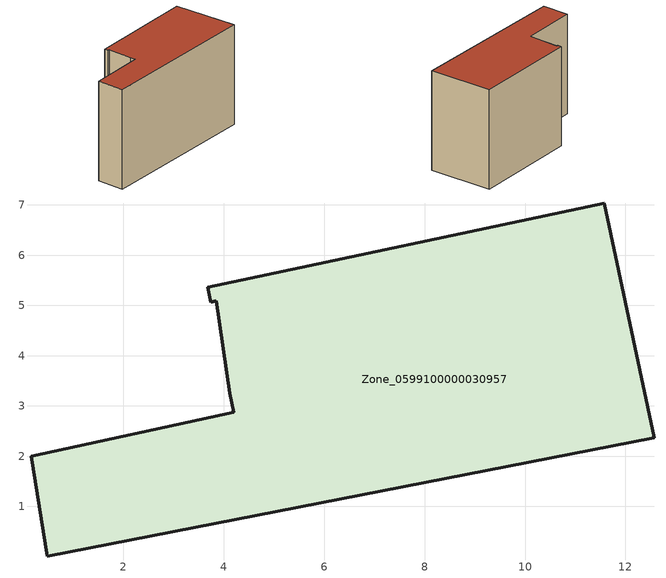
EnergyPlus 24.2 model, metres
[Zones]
Zone_0599100000030957
 floor ground (C_G): 12.58,2.37 0.49,0.01 0.17,2 4.21,2.87 4.13,3.25 3.86,5.09 3.74,5.06 3.68,5.36 11.58,7.04 z0
 wall outside (C_F): 11.58,7.04 3.68,5.36 3.74,5.06 3.86,5.09 4.13,3.25 4.21,2.87 0.17,2 0.49,0.01 12.58,2.37 11.58,7.04 z0:7.41
 roof outside (C_R): 0.49,0.01 12.58,2.37 11.58,7.04 3.68,5.36 3.74,5.06 3.86,5.09 4.13,3.25 4.21,2.87 0.17,2 z7.41
[BUILDING]
Pand.0599100000030957: North Axis=0; Terrain=City; Loads Convergence Tolerance Value=0.04; Temperature Convergence Tolerance Value=0.4; Solar Distribution=FullExterior; Maximum Number of Warmup Days=25; Minimum Number of Warmup Days=1
[Site:Location]
Rotterdam.The.Hague.AP_ZH_NLD Design_Conditions: Latitude=51.96; Longitude=4.45; Time Zone=1; Elevation=-4.5
[SITE:GROUNDTEMPERATURE:BUILDINGSURFACE]
18, 18, 18, 18, 18, 18, 18, 18, 18, 18, 18, 18
[MATERIAL] Thermal Absorptance=0.9; Solar Absorptance=0.7; Visible Absorptance=0.7
Name | Roughness | Thickness | Conductivity | Density | Specific Heat
G.TI.1946 | MediumSmooth | 0.15 | 1 | 540 | 1210
F.TI.1946 | Rough | 0.3 | 0.857143 | 1920 | 840
R.TI.1946 | MediumRough | 0.2 | 0.1 | 1500 | 1000
[CONSTRUCTION]
C_G: G.TI.1946
C_F: F.TI.1946
C_R: R.TI.1946
[ZONE]
Zone_0599100000030957: Type=1; Multiplier=1; Ceiling Height=Autocalculate; Volume=Autocalculate; Floor Area=autocalculate; Part of Total Floor Area=Yes
[ZONEINFILTRATION:DESIGNFLOWRATE]
Infil_Zone_0599100000030957: Zone or ZoneList or Space or SpaceList=Zone_0599100000030957; Schedule=AlwaysOn; Design Flow Rate Calculation Method=Flow/Area; Flow Rate per Floor Area=0.003; Constant Term Coefficient=1; Temperature Term Coefficient=0; Velocity Term Coefficient=0; Velocity Squared Term Coefficient=0
[HVACTEMPLATE:ZONE:IDEALLOADSAIRSYSTEM]
Zone_0599100000030957: Maximum Heating Supply Air Temperature=50; Minimum Cooling Supply Air Temperature=13; Maximum Heating Supply Air Humidity Ratio=0.0156; Minimum Cooling Supply Air Humidity Ratio=0.0077; Heating Limit=NoLimit; Cooling Limit=NoLimit; Dehumidification Control Type=ConstantSensibleHeatRatio; Cooling Sensible Heat Ratio=0.7; Dehumidification Setpoint=60; Humidification Control Type=None; Humidification Setpoint=30; Outdoor Air Method=None; Outdoor Air Flow Rate per Person=0.00944; Outdoor Air Flow Rate per Zone Floor Area=0; Outdoor Air Flow Rate per Zone=0; Demand Controlled Ventilation Type=None; Outdoor Air Economizer Type=NoEconomizer; Heat Recovery Type=None; Sensible Heat Recovery Effectiveness=0.7; Latent Heat Recovery Effectiveness=0.65
[ZONECONTROL:THERMOSTAT]
ThermostatControl_Zone_0599100000030957: Zone or ZoneList=Zone_0599100000030957; Control Type Schedule=DualSetpointControlType; Control 1=Thermostat_Zone_0599100000030957; Temperature Difference Between Cutout And Setpoint=0
[THERMOSTATSETPOINT:DUALSETPOINT]
Thermostat_Zone_0599100000030957: Heating Setpoint Temperature Schedule=HeatingSetpoint_Zone_0599100000030957; Cooling Setpoint Temperature Schedule=CoolingSetpoint_Zone_0599100000030957
[SCHEDULE:COMPACT]
HeatingSetpoint_Zone_0599100000030957: Through: 12/31, For: AllDays, Until: 24:00, 21
CoolingSetpoint_Zone_0599100000030957: Through: 12/31, For: AllDays, Until: 24:00, 24
DualSetpointControlType: Through: 12/31, For: AllDays, Until: 24:00, 4
AlwaysOn: Through: 12/31, For: AllDays, Until: 24:00, 1
